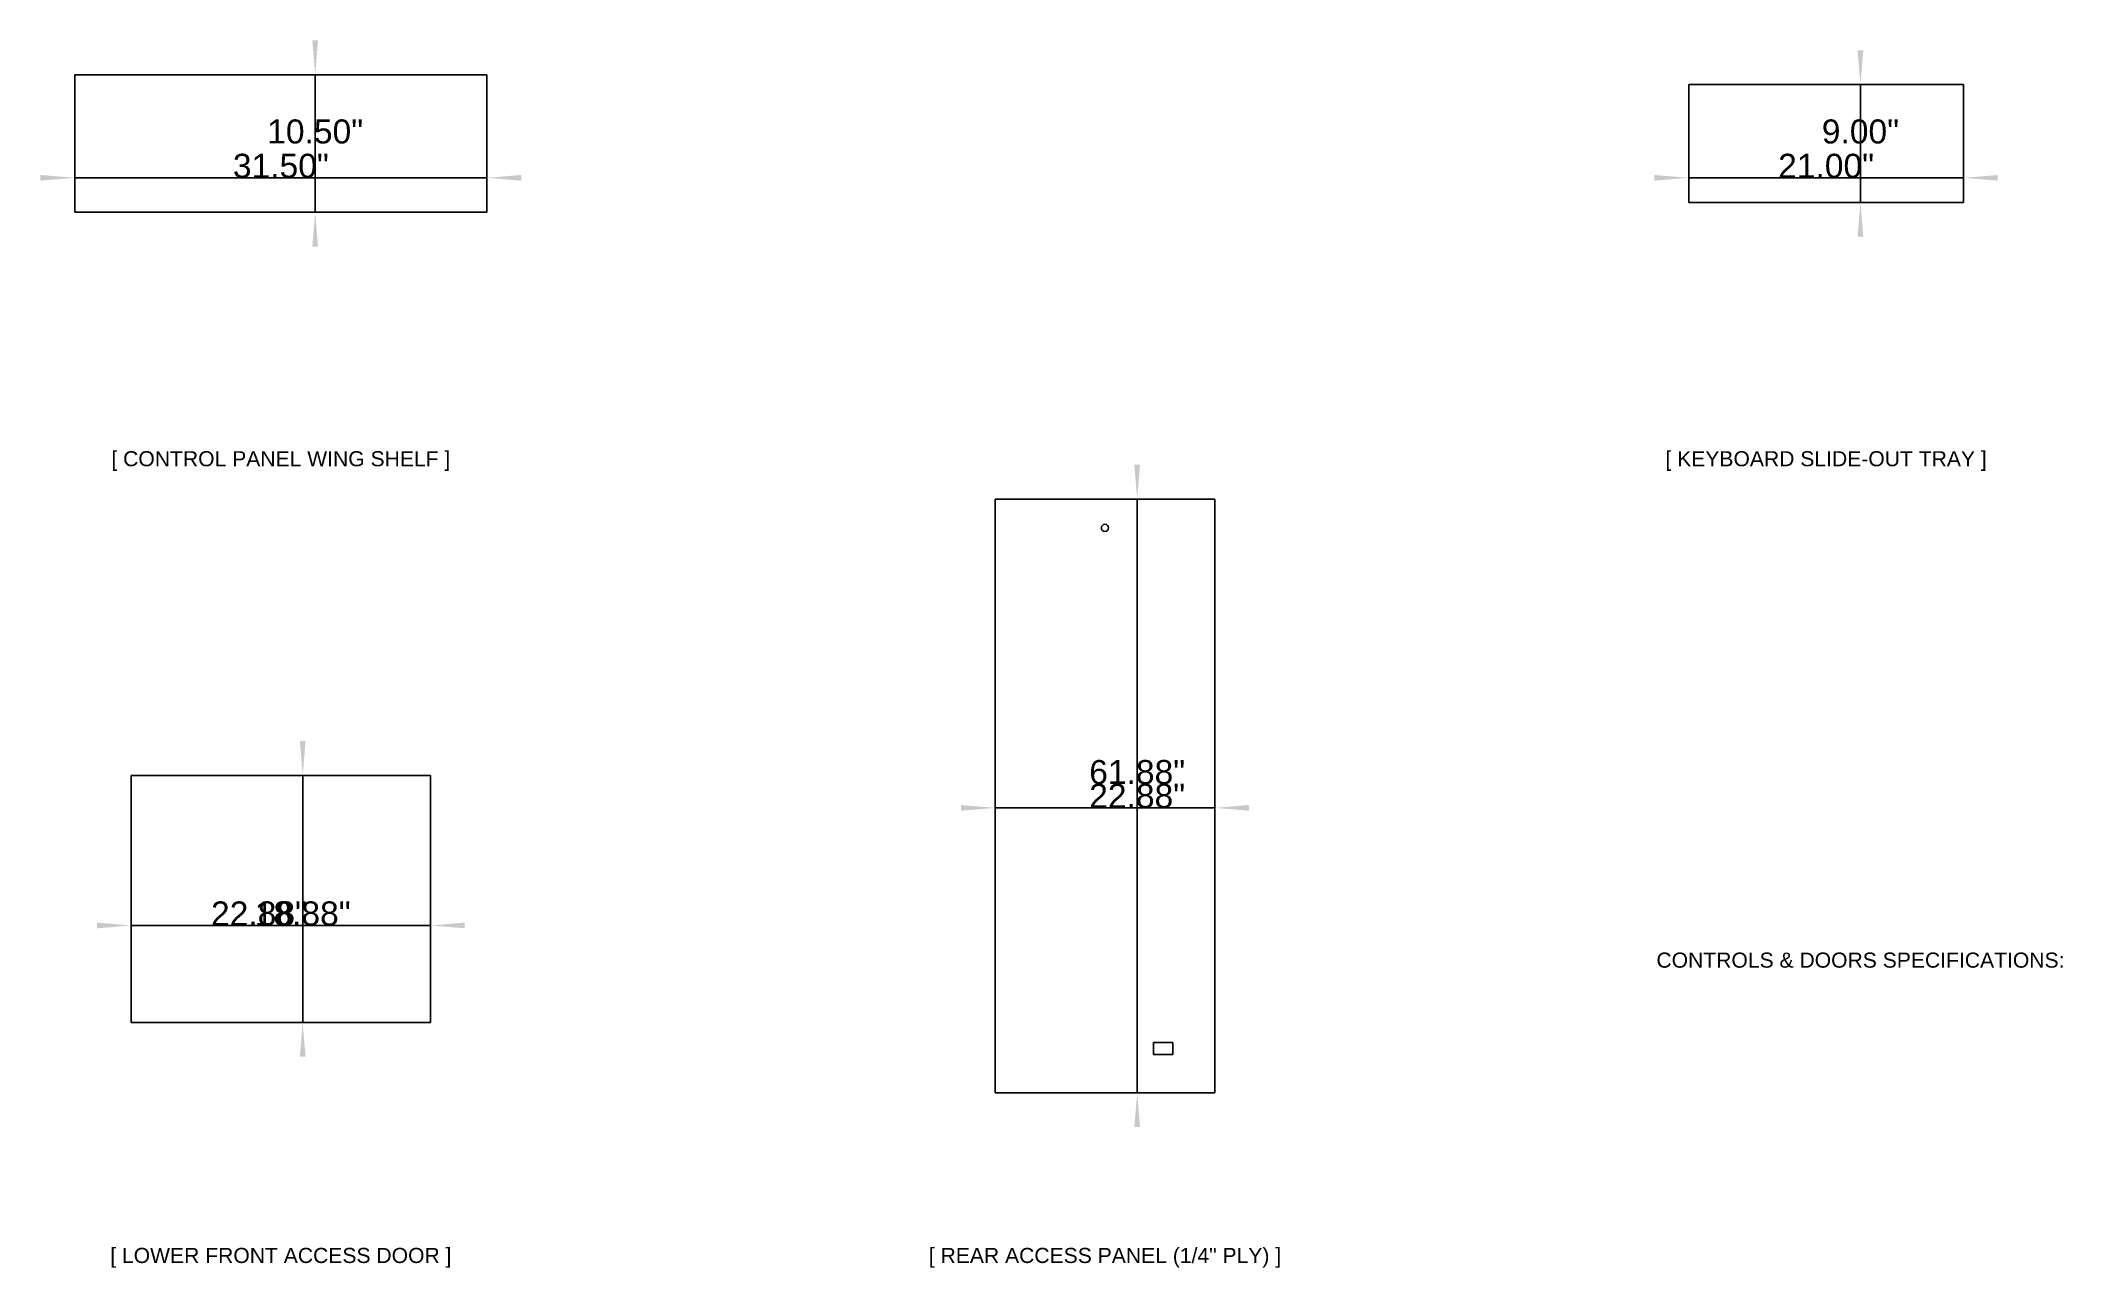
# Model space of a CAD drawing. Header units: millimetres. Extents: x 70 to 364, y 41 to 220.
import ezdxf
from ezdxf.enums import TextEntityAlignment as Align

# ---------------------------------------------------------------- set-up
doc = ezdxf.new("R2010")
doc.units = ezdxf.units.MM
doc.layers.get('0').update_dxf_attribs({"linetype": 'CONTINUOUS'})
for name, color, linetype in [('Annotation_Label_Back_Door', 7, 'CONTINUOUS'), ('Annotation_Label_CP_Shelf', 7, 'CONTINUOUS'), ('Annotation_Label_Front_Door', 7, 'CONTINUOUS'), ('Annotation_Label_KB_Tray', 7, 'CONTINUOUS'), ('Annotation_Sheet4_Specs', 7, 'CONTINUOUS'), ('DimExtent014', 7, 'CONTINUOUS'), ('DimExtent015', 7, 'CONTINUOUS'), ('DimExtent016', 7, 'CONTINUOUS'), ('DimExtent017', 7, 'CONTINUOUS'), ('DimExtent018', 7, 'CONTINUOUS'), ('DimExtent019', 7, 'CONTINUOUS'), ('DimExtent020', 7, 'CONTINUOUS'), ('DimExtent021', 7, 'CONTINUOUS'), ('View_Back_Panel', 7, 'CONTINUOUS'), ('View_CP_Shelf', 7, 'CONTINUOUS'), ('View_Front_Door', 7, 'CONTINUOUS'), ('View_KB_Tray', 7, 'CONTINUOUS')]:
    doc.layers.add(name, color=color, linetype=linetype)
doc.styles.get("Standard").update_dxf_attribs({"font": 'arial.ttf'})
doc.dimstyles.get("Standard").update_dxf_attribs({"dimscale": 0, "dimtxt": 2.5, "dimasz": 2.5, "dimexe": 1.25, "dimexo": 0.625, "dimtad": 1, "dimtxsty": 'STANDARD', "dimcen": 2.5, "dimazin": 3, "dimtfac": 1, "dimtmove": 0, "dimatfit": 3})

# ---------------------------------------------------------------- blocks, each defined once
blk = doc.blocks.new('*DimExtent014')
at = {"color": 0}
for points in [[(69.9962, 200.417), (69.9962, 199.583), (74.9962, 200)], [(69.9962, 200.417), (69.9962, 199.583), (74.9962, 200)], [(140.004, 200.417), (140.004, 199.583), (135.004, 200)], [(140.004, 200.417), (140.004, 199.583), (135.004, 200)]]:
    blk.add_solid(points, dxfattribs=at)
at = {"layer": 'DimExtent014'}
for p, q in [((74.9962, 194.999), (74.9962, 200)), ((74.9962, 200), (135.004, 200)), ((74.9962, 194.999), (74.9962, 200)), ((74.9962, 200), (135.004, 200)), ((135.004, 194.999), (135.004, 200)), ((135.004, 194.999), (135.004, 200))]:
    blk.add_line(p, q, dxfattribs=at)
blk.add_text('31.50"', height=3.5, dxfattribs=at).set_placement((105, 200), align=Align.CENTER)
blk.add_text('31.50"', height=3.5, dxfattribs=at).set_placement((105, 200), align=Align.CENTER)
blk = doc.blocks.new('*DimExtent015')
at = {"color": 0}
for points in [[(109.583, 220.001), (110.417, 220.001), (110, 215.001)], [(109.583, 220.001), (110.417, 220.001), (110, 215.001)], [(109.583, 189.999), (110.417, 189.999), (110, 194.999)], [(109.583, 189.999), (110.417, 189.999), (110, 194.999)]]:
    blk.add_solid(points, dxfattribs=at)
at = {"layer": 'DimExtent015'}
for p, q in [((135.004, 215.001), (110, 215.001)), ((110, 215.001), (110, 194.999)), ((135.004, 215.001), (110, 215.001)), ((110, 215.001), (110, 194.999)), ((135.004, 194.999), (110, 194.999)), ((135.004, 194.999), (110, 194.999))]:
    blk.add_line(p, q, dxfattribs=at)
blk.add_text('10.50"', height=3.5, dxfattribs=at).set_placement((110, 205), align=Align.CENTER)
blk.add_text('10.50"', height=3.5, dxfattribs=at).set_placement((110, 205), align=Align.CENTER)
blk = doc.blocks.new('*DimExtent016')
at = {"color": 0}
for points in [[(304.998, 200.417), (304.998, 199.583), (309.998, 200)], [(304.998, 200.417), (304.998, 199.583), (309.998, 200)], [(355.002, 200.417), (355.002, 199.583), (350.002, 200)], [(355.002, 200.417), (355.002, 199.583), (350.002, 200)]]:
    blk.add_solid(points, dxfattribs=at)
at = {"layer": 'DimExtent016'}
for p, q in [((309.998, 196.428), (309.998, 200)), ((309.998, 200), (350.002, 200)), ((309.998, 196.428), (309.998, 200)), ((309.998, 200), (350.002, 200)), ((350.002, 196.428), (350.002, 200)), ((350.002, 196.428), (350.002, 200))]:
    blk.add_line(p, q, dxfattribs=at)
blk.add_text('21.00"', height=3.5, dxfattribs=at).set_placement((330, 200), align=Align.CENTER)
blk.add_text('21.00"', height=3.5, dxfattribs=at).set_placement((330, 200), align=Align.CENTER)
blk = doc.blocks.new('*DimExtent017')
at = {"color": 0}
for points in [[(334.583, 218.572), (335.417, 218.572), (335, 213.572)], [(334.583, 218.572), (335.417, 218.572), (335, 213.572)], [(334.583, 191.428), (335.417, 191.428), (335, 196.428)], [(334.583, 191.428), (335.417, 191.428), (335, 196.428)]]:
    blk.add_solid(points, dxfattribs=at)
at = {"layer": 'DimExtent017'}
for p, q in [((350.002, 213.572), (335, 213.572)), ((335, 213.572), (335, 196.428)), ((350.002, 213.572), (335, 213.572)), ((335, 213.572), (335, 196.428)), ((350.002, 196.428), (335, 196.428)), ((350.002, 196.428), (335, 196.428))]:
    blk.add_line(p, q, dxfattribs=at)
blk.add_text('9.00"', height=3.5, dxfattribs=at).set_placement((335, 205), align=Align.CENTER)
blk.add_text('9.00"', height=3.5, dxfattribs=at).set_placement((335, 205), align=Align.CENTER)
blk = doc.blocks.new('*DimExtent018')
at = {"color": 0}
for points in [[(78.2116, 91.5601), (78.2116, 90.7267), (83.2116, 91.1434)], [(78.2116, 91.5601), (78.2116, 90.7267), (83.2116, 91.1434)], [(131.788, 91.5601), (131.788, 90.7267), (126.788, 91.1434)], [(131.788, 91.5601), (131.788, 90.7267), (126.788, 91.1434)]]:
    blk.add_solid(points, dxfattribs=at)
at = {"layer": 'DimExtent018'}
for p, q in [((126.788, 112.978), (126.788, 91.1434)), ((126.788, 112.978), (126.788, 91.1434)), ((83.2116, 77.0216), (83.2116, 91.1434)), ((83.2116, 91.1434), (126.788, 91.1434)), ((83.2116, 77.0216), (83.2116, 91.1434)), ((83.2116, 91.1434), (126.788, 91.1434))]:
    blk.add_line(p, q, dxfattribs=at)
blk.add_text('22.88"', height=3.5, dxfattribs=at).set_placement((101.818, 91.1434), align=Align.CENTER)
blk.add_text('22.88"', height=3.5, dxfattribs=at).set_placement((101.818, 91.1434), align=Align.CENTER)
blk = doc.blocks.new('*DimExtent019')
at = {"color": 0}
for points in [[(108.599, 117.978), (107.766, 117.978), (108.182, 112.978)], [(108.599, 117.978), (107.766, 117.978), (108.182, 112.978)], [(108.599, 72.0216), (107.766, 72.0216), (108.182, 77.0216)], [(108.599, 72.0216), (107.766, 72.0216), (108.182, 77.0216)]]:
    blk.add_solid(points, dxfattribs=at)
at = {"layer": 'DimExtent019'}
for p, q in [((83.2116, 112.978), (108.182, 112.978)), ((83.2116, 112.978), (108.182, 112.978)), ((108.182, 112.978), (108.182, 77.0216)), ((108.182, 112.978), (108.182, 77.0216)), ((126.788, 77.0216), (108.182, 77.0216)), ((126.788, 77.0216), (108.182, 77.0216))]:
    blk.add_line(p, q, dxfattribs=at)
blk.add_text('18.88"', height=3.5, dxfattribs=at).set_placement((108.182, 91.1434), align=Align.CENTER)
blk.add_text('18.88"', height=3.5, dxfattribs=at).set_placement((108.182, 91.1434), align=Align.CENTER)
blk = doc.blocks.new('*DimExtent020')
at = {"color": 0}
for points in [[(204.022, 107.85), (204.022, 108.683), (209.022, 108.266)], [(204.022, 107.85), (204.022, 108.683), (209.022, 108.266)], [(245.978, 107.85), (245.978, 108.683), (240.978, 108.266)], [(245.978, 107.85), (245.978, 108.683), (240.978, 108.266)]]:
    blk.add_solid(points, dxfattribs=at)
at = {"layer": 'DimExtent020'}
for p, q in [((209.022, 153.22), (209.022, 108.266)), ((209.022, 153.22), (209.022, 108.266)), ((209.022, 108.266), (240.978, 108.266)), ((209.022, 108.266), (240.978, 108.266)), ((240.978, 66.7803), (240.978, 108.266)), ((240.978, 66.7803), (240.978, 108.266))]:
    blk.add_line(p, q, dxfattribs=at)
blk.add_text('22.88"', height=3.5, dxfattribs=at).set_placement((229.69, 108.266), align=Align.CENTER)
blk.add_text('22.88"', height=3.5, dxfattribs=at).set_placement((229.69, 108.266), align=Align.CENTER)
blk = doc.blocks.new('*DimExtent021')
at = {"color": 0}
for points in [[(229.273, 158.22), (230.106, 158.22), (229.69, 153.22)], [(229.273, 158.22), (230.106, 158.22), (229.69, 153.22)], [(229.273, 61.7803), (230.106, 61.7803), (229.69, 66.7803)], [(229.273, 61.7803), (230.106, 61.7803), (229.69, 66.7803)]]:
    blk.add_solid(points, dxfattribs=at)
at = {"layer": 'DimExtent021'}
for p, q in [((240.978, 153.22), (229.69, 153.22)), ((229.69, 153.22), (229.69, 66.7803)), ((240.978, 153.22), (229.69, 153.22)), ((229.69, 153.22), (229.69, 66.7803)), ((209.022, 66.7803), (229.69, 66.7803)), ((209.022, 66.7803), (229.69, 66.7803))]:
    blk.add_line(p, q, dxfattribs=at)
blk.add_text('61.88"', height=3.5, dxfattribs=at).set_placement((229.69, 111.734), align=Align.CENTER)
blk.add_text('61.88"', height=3.5, dxfattribs=at).set_placement((229.69, 111.734), align=Align.CENTER)

msp = doc.modelspace()

# ---------------------------------------------------------------- linework, layer by layer
at = {"layer": 'View_Back_Panel'}
for p, q in [((240.978, 153.22), (209.022, 153.22)), ((209.022, 153.22), (209.022, 66.78)), ((240.978, 66.78), (240.978, 153.22)), ((234.866, 74.115), (232.072, 74.115)), ((232.072, 74.115), (232.072, 72.368)), ((234.866, 72.368), (234.866, 74.115)), ((232.072, 72.368), (234.866, 72.368)), ((209.022, 66.78), (240.978, 66.78))]:
    msp.add_line(p, q, dxfattribs=at)
msp.add_circle((225, 149.029), 0.524, dxfattribs=at)
at = {"layer": 'View_CP_Shelf'}
for p, q in [((135.004, 215.001), (74.996, 215.001)), ((74.996, 194.999), (74.996, 215.001)), ((135.004, 194.999), (135.004, 215.001)), ((135.004, 194.999), (74.996, 194.999))]:
    msp.add_line(p, q, dxfattribs=at)
at = {"layer": 'View_Front_Door'}
for p, q in [((83.212, 77.022), (83.212, 112.978)), ((83.212, 112.978), (126.788, 112.978)), ((126.788, 112.978), (126.788, 77.022)), ((126.788, 77.022), (83.212, 77.022))]:
    msp.add_line(p, q, dxfattribs=at)
at = {"layer": 'View_KB_Tray'}
for p, q in [((350.002, 213.572), (309.998, 213.572)), ((309.998, 196.428), (309.998, 213.572)), ((350.002, 196.428), (350.002, 213.572)), ((350.002, 196.428), (309.998, 196.428))]:
    msp.add_line(p, q, dxfattribs=at)

# ---------------------------------------------------------------- texts
at = {"layer": 'Annotation_Label_Back_Door'}
msp.add_text('[ REAR ACCESS PANEL (1/4" PLY) ]', height=2.2, dxfattribs=at).set_placement((225, 42), align=Align.CENTER)
at = {"layer": 'Annotation_Label_CP_Shelf'}
msp.add_text('[ CONTROL PANEL WING SHELF ]', height=2.2, dxfattribs=at).set_placement((105, 158), align=Align.CENTER)
at = {"layer": 'Annotation_Label_Front_Door'}
msp.add_text('[ LOWER FRONT ACCESS DOOR ]', height=2.2, dxfattribs=at).set_placement((105, 42), align=Align.CENTER)
at = {"layer": 'Annotation_Label_KB_Tray'}
msp.add_text('[ KEYBOARD SLIDE-OUT TRAY ]', height=2.2, dxfattribs=at).set_placement((330, 158), align=Align.CENTER)
at = {"layer": 'Annotation_Sheet4_Specs'}
msp.add_text('CONTROLS & DOORS SPECIFICATIONS:', height=2.2, dxfattribs=at).set_placement((335, 85), align=Align.CENTER)

# ---------------------------------------------------------------- dimensions: what is measured, and where the dimension line sits
at = {"layer": 'DimExtent014'}
dim = msp.add_linear_dim(base=(105, 200), p1=(74.996, 194.999), p2=(135.004, 194.999), text='31.50"', dimstyle='STANDARD', dxfattribs=at)
dim.commit()
dim.dimension.update_dxf_attribs({"geometry": '*DimExtent014', "text_midpoint": (105, 205)})
dim = msp.add_linear_dim(base=(105, 200), p1=(74.996, 194.999), p2=(135.004, 194.999), text='31.50"', dimstyle='STANDARD', dxfattribs=at)
dim.commit()
dim.dimension.update_dxf_attribs({"geometry": '*DimExtent014', "text_midpoint": (105, 205)})
at = {"layer": 'DimExtent015'}
dim = msp.add_linear_dim(base=(110, 205), p1=(135.004, 215.001), p2=(135.004, 194.999), angle=90, text='10.50"', dimstyle='STANDARD', dxfattribs=at)
dim.commit()
dim.dimension.update_dxf_attribs({"geometry": '*DimExtent015', "text_midpoint": (105, 205)})
dim = msp.add_linear_dim(base=(110, 205), p1=(135.004, 215.001), p2=(135.004, 194.999), angle=90, text='10.50"', dimstyle='STANDARD', dxfattribs=at)
dim.commit()
dim.dimension.update_dxf_attribs({"geometry": '*DimExtent015', "text_midpoint": (105, 205)})
at = {"layer": 'DimExtent016'}
dim = msp.add_linear_dim(base=(330, 200), p1=(309.998, 196.428), p2=(350.002, 196.428), text='21.00"', dimstyle='STANDARD', dxfattribs=at)
dim.commit()
dim.dimension.update_dxf_attribs({"geometry": '*DimExtent016', "text_midpoint": (330, 205)})
dim = msp.add_linear_dim(base=(330, 200), p1=(309.998, 196.428), p2=(350.002, 196.428), text='21.00"', dimstyle='STANDARD', dxfattribs=at)
dim.commit()
dim.dimension.update_dxf_attribs({"geometry": '*DimExtent016', "text_midpoint": (330, 205)})
at = {"layer": 'DimExtent017'}
dim = msp.add_linear_dim(base=(335, 205), p1=(350.002, 213.572), p2=(350.002, 196.428), angle=90, text='9.00"', dimstyle='STANDARD', dxfattribs=at)
dim.commit()
dim.dimension.update_dxf_attribs({"geometry": '*DimExtent017', "text_midpoint": (330, 205)})
dim = msp.add_linear_dim(base=(335, 205), p1=(350.002, 213.572), p2=(350.002, 196.428), angle=90, text='9.00"', dimstyle='STANDARD', dxfattribs=at)
dim.commit()
dim.dimension.update_dxf_attribs({"geometry": '*DimExtent017', "text_midpoint": (330, 205)})
at = {"layer": 'DimExtent018'}
dim = msp.add_linear_dim(base=(101.818, 91.143), p1=(83.212, 77.022), p2=(126.788, 112.978), text='22.88"', dimstyle='STANDARD', dxfattribs=at)
dim.commit()
dim.dimension.update_dxf_attribs({"geometry": '*DimExtent018', "text_midpoint": (105, 95)})
dim = msp.add_linear_dim(base=(101.818, 91.143), p1=(83.212, 77.022), p2=(126.788, 112.978), text='22.88"', dimstyle='STANDARD', dxfattribs=at)
dim.commit()
dim.dimension.update_dxf_attribs({"geometry": '*DimExtent018', "text_midpoint": (105, 95)})
at = {"layer": 'DimExtent019'}
dim = msp.add_linear_dim(base=(108.182, 91.143), p1=(83.212, 112.978), p2=(126.788, 77.022), angle=90, text='18.88"', dimstyle='STANDARD', dxfattribs=at)
dim.commit()
dim.dimension.update_dxf_attribs({"geometry": '*DimExtent019', "text_midpoint": (105, 95)})
dim = msp.add_linear_dim(base=(108.182, 91.143), p1=(83.212, 112.978), p2=(126.788, 77.022), angle=90, text='18.88"', dimstyle='STANDARD', dxfattribs=at)
dim.commit()
dim.dimension.update_dxf_attribs({"geometry": '*DimExtent019', "text_midpoint": (105, 95)})
at = {"layer": 'DimExtent020'}
dim = msp.add_linear_dim(base=(229.69, 108.266), p1=(209.022, 153.22), p2=(240.978, 66.78), text='22.88"', dimstyle='STANDARD', dxfattribs=at)
dim.commit()
dim.dimension.update_dxf_attribs({"geometry": '*DimExtent020', "text_midpoint": (225, 110)})
dim = msp.add_linear_dim(base=(229.69, 108.266), p1=(209.022, 153.22), p2=(240.978, 66.78), text='22.88"', dimstyle='STANDARD', dxfattribs=at)
dim.commit()
dim.dimension.update_dxf_attribs({"geometry": '*DimExtent020', "text_midpoint": (225, 110)})
at = {"layer": 'DimExtent021'}
dim = msp.add_linear_dim(base=(229.69, 111.734), p1=(240.978, 153.22), p2=(209.022, 66.78), angle=90, text='61.88"', dimstyle='STANDARD', dxfattribs=at)
dim.commit()
dim.dimension.update_dxf_attribs({"geometry": '*DimExtent021', "text_midpoint": (225, 110)})
dim = msp.add_linear_dim(base=(229.69, 111.734), p1=(240.978, 153.22), p2=(209.022, 66.78), angle=90, text='61.88"', dimstyle='STANDARD', dxfattribs=at)
dim.commit()
dim.dimension.update_dxf_attribs({"geometry": '*DimExtent021', "text_midpoint": (225, 110)})

doc.saveas('drawing.dxf')
